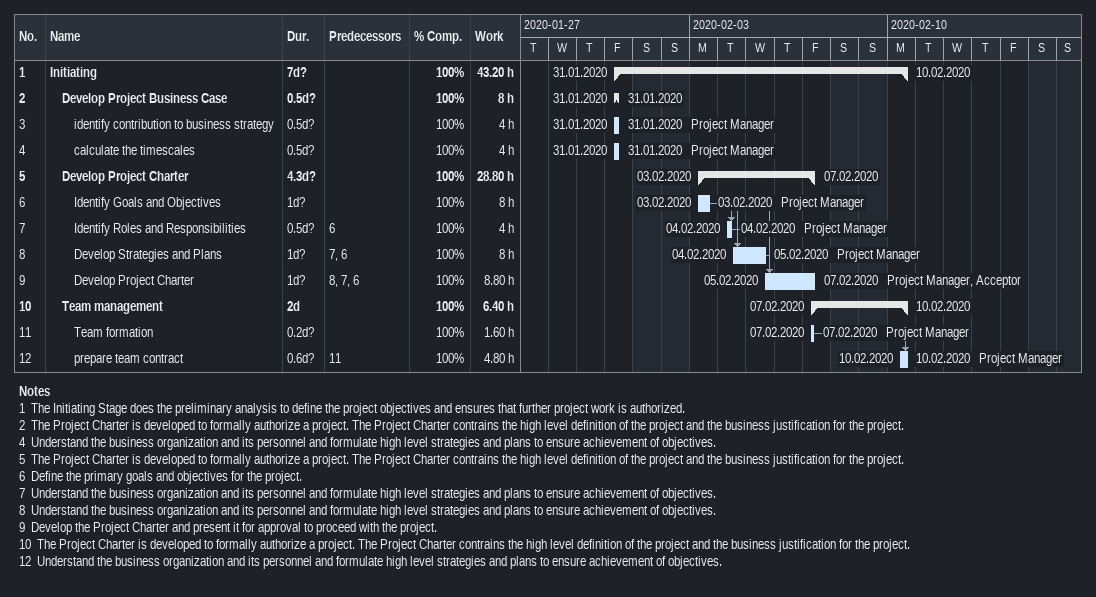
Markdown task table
| ID | Level | Task | Duration | Start | Finish | Predecessors | Resources | % complete | Work (h) |
|---|---|---|---|---|---|---|---|---|---|
| 1 | 1 | **Initiating** | 7d? | 2020-01-31 | 2020-02-10 |  |  | 100 | 43.20 |
| 2 | 2 | **Develop Project Business Case** | 0.5d? | 2020-01-31 | 2020-01-31 |  |  | 100 | 8 |
| 3 | 3 | identify contribution to business strategy | 0.5d? | 2020-01-31 | 2020-01-31 |  | Project Manager | 100 | 4 |
| 4 | 3 | calculate the timescales | 0.5d? | 2020-01-31 | 2020-01-31 |  | Project Manager | 100 | 4 |
| 5 | 2 | **Develop Project Charter** | 4.3d? | 2020-02-03 | 2020-02-07 |  |  | 100 | 28.80 |
| 6 | 3 | Identify Goals and Objectives | 1d? | 2020-02-03 | 2020-02-03 |  | Project Manager | 100 | 8 |
| 7 | 3 | Identify Roles and Responsibilities | 0.5d? | 2020-02-04 | 2020-02-04 | 6 | Project Manager | 100 | 4 |
| 8 | 3 | Develop Strategies and Plans | 1d? | 2020-02-04 | 2020-02-05 | 7, 6 | Project Manager | 100 | 8 |
| 9 | 3 | Develop Project Charter | 1d? | 2020-02-05 | 2020-02-07 | 8, 7, 6 | Project Manager, Acceptor | 100 | 8.80 |
| 10 | 2 | **Team management** | 2d | 2020-02-07 | 2020-02-10 |  |  | 100 | 6.40 |
| 11 | 3 | Team formation | 0.2d? | 2020-02-07 | 2020-02-07 |  | Project Manager | 100 | 1.60 |
| 12 | 3 | prepare team contract | 0.6d? | 2020-02-10 | 2020-02-10 | 11 | Project Manager | 100 | 4.80 |

Notes
- 1: The Initiating Stage does the preliminary analysis to define the project objectives and ensures that further project work is authorized.
- 2: The Project Charter is developed to formally authorize a project. The Project Charter contrains the high level definition of the project and the business justification for the project.
- 4: Understand the business organization and its personnel and formulate high level strategies and plans to ensure achievement of objectives.
- 5: The Project Charter is developed to formally authorize a project. The Project Charter contrains the high level definition of the project and the business justification for the project.
- 6: Define the primary goals and objectives for the project.
- 7: Understand the business organization and its personnel and formulate high level strategies and plans to ensure achievement of objectives.
- 8: Understand the business organization and its personnel and formulate high level strategies and plans to ensure achievement of objectives.
- 9: Develop the Project Charter and present it for approval to proceed with the project.
- 10: The Project Charter is developed to formally authorize a project. The Project Charter contrains the high level definition of the project and the business justification for the project.
- 12: Understand the business organization and its personnel and formulate high level strategies and plans to ensure achievement of objectives.
